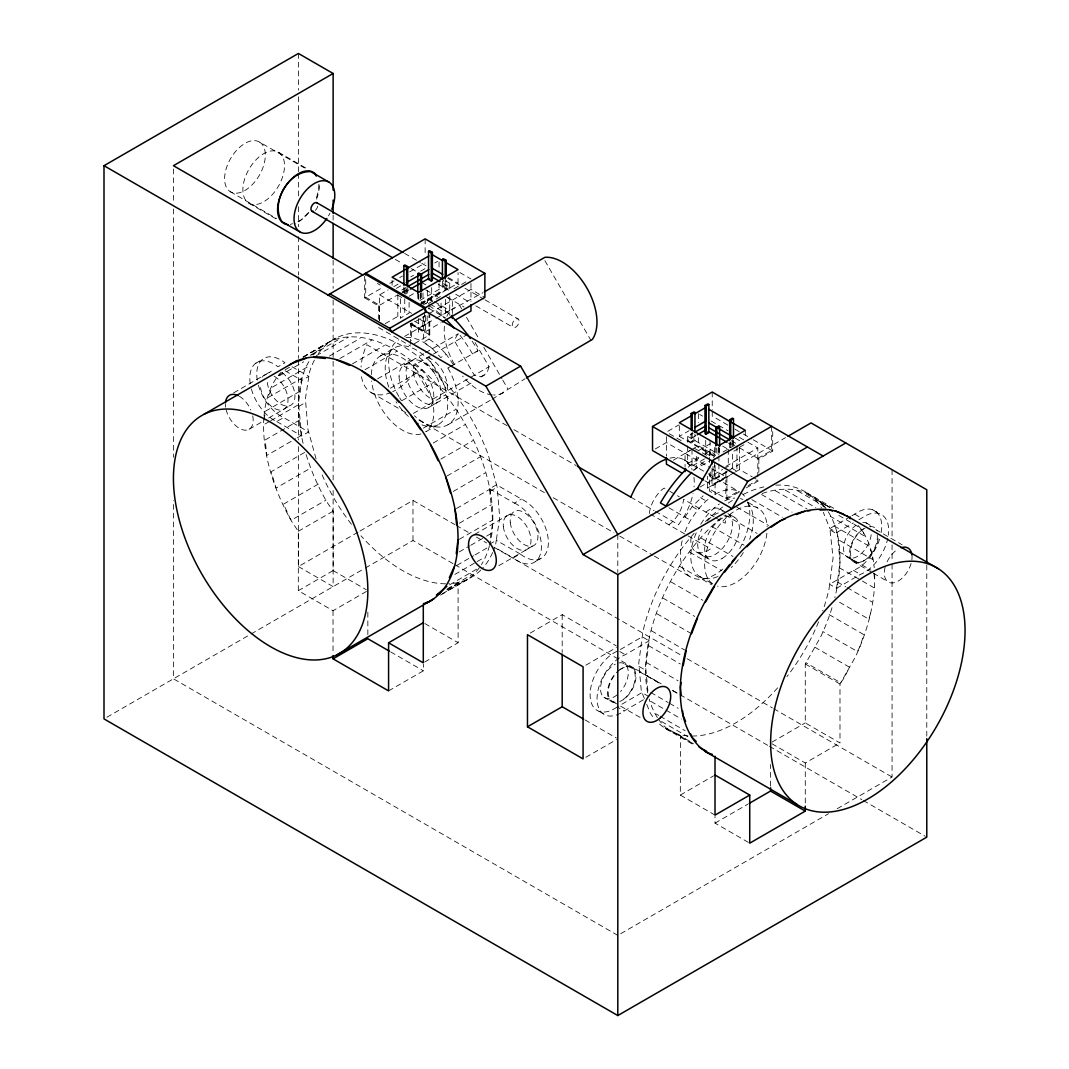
<?xml version="1.0" encoding="UTF-8"?>
<svg xmlns="http://www.w3.org/2000/svg" width="1069" height="1069" viewBox="0 0 1069 1069"><rect width="100%" height="100%" fill="white"/><g stroke="black" fill="none" stroke-linecap="round" stroke-linejoin="round"><path stroke-width="0.75" stroke-dasharray="5 3.75" d="M366.453 591.424L333.034 610.72L298.318 590.676L298.318 531.266L292.078 522.126A137.473 79.373 60 0 1 263.883 417.872M298.318 590.676L333.127 570.579L333.127 511.169L326.887 502.029A137.473 79.373 60 0 1 305.574 452.668M379.602 320.5L379.602 294.844L388.087 289.94M715.014 815.112L680.298 795.069L680.579 735.98L666.388 728.189A137.473 79.373 -60 0 1 658.277 718.929M713.01 466.351L713.01 485.46L726.893 477.442L726.893 499.089L707.625 487.972L707.625 476.32M748.34 842.372L715.014 823.13L715.014 816.489M758.843 472.324L758.843 459.002L772.713 450.984L772.713 430.232M770.562 786.089L770.562 764.522M874.629 574A137.473 79.373 -60 0 1 855.334 657.034L839.993 684.04L839.993 742.955L805.278 722.911L805.278 663.996L820.618 636.99A137.473 79.373 -60 0 0 832.123 607.352M318.883 184.229L318.856 189.333L315.849 199.956M649.431 513.561L649.698 510.982A24.547 14.178 -60 0 1 661.925 489.696L664.156 488.052L668.472 490.537M691.095 537.613L690.788 540.553A24.547 14.178 -60 0 0 708.212 550.441L710.471 548.798L650.821 514.363M468.235 333.982L413.275 365.718L413.583 373.843A24.547 14.178 60 0 0 430.406 398.323L432.664 399.272L489.054 366.72L474.516 341.546M489.054 366.72L487.063 372.84L478.605 378.72M616.813 707.224A34.368 19.843 -60 0 1 590.115 693.834A34.368 19.843 -60 0 1 618.336 650.727L642.188 636.817L649.137 640.825L645.703 667.243L648.095 693.3M850.55 516.554L829.851 528.5L833.085 557.844L829.638 584.302L836.573 588.311L840.02 561.88L837.481 534.193L836.8 532.509L829.851 528.5L823.317 512.358M264.163 419.97L265.446 411.191L300.255 391.094M291.997 366.761L308.834 376.382L301.899 380.39L298.451 402.853L301.685 435.952L308.634 431.943L283.459 417.498A34.368 19.843 60 0 1 258.324 384.974M490.324 537.894L492.782 521.872L489.562 488.774L496.497 484.765L521.672 499.21A34.368 19.843 60 0 1 548.357 543.44A34.368 19.843 60 0 1 520.135 553.942L513.187 557.951L496.35 548.317M870.66 613.165L868.776 619.125L838.39 601.593M414.678 372.359L413.048 374.751A49.094 28.342 -60 0 1 392.67 391.735M684.988 517.075L692.178 506.559L703.108 495.842M685.015 531.774A49.094 28.342 -60 0 1 690.534 520.282L697.723 509.766L706.101 500.92L712.515 496.243M308.206 212.798L300.883 220.014L297.944 221.617M492.087 399.285L524.986 378.8M851.94 515.752L855.026 513.882A34.368 19.843 -60 0 1 880.495 535.93M643.404 699.794L623.761 711.232A34.368 19.843 -60 0 1 597.063 697.843A34.368 19.843 -60 0 1 625.285 654.736L649.137 640.825M858.875 519.761L861.961 517.89A34.368 19.843 -60 0 1 888.352 535.128M668.806 524.745L671.051 523.102A24.547 14.178 -60 0 0 683.265 501.802L683.532 499.236L714.119 516.888M705.821 512.104L708.066 510.447A24.547 14.178 -60 0 1 723.138 511.69M879.573 539.19A34.368 19.843 -60 0 1 853.49 570.392L829.638 584.302L829.009 589.113A137.473 79.373 -60 0 1 822.716 610.933M836.573 588.311L860.438 574.4A34.368 19.843 -60 0 0 887.804 538.308M490.243 491.246L497.179 487.197L488.172 454.606A137.473 79.373 60 0 0 402.799 346.222A137.473 79.373 60 0 0 317.159 355.402M364.676 276.109L364.676 297.85L382.689 287.441M389.771 283.352L394.02 280.906M399.672 277.633L402.505 276.002M409.587 271.914L425.141 262.934M255.304 363.554L262.252 359.545M393.753 286.666L399.405 283.405M410.737 276.871L413.556 275.227M420.638 271.152L426.304 267.878M434.789 262.974L437.622 261.344M396.332 288.389L401.997 285.116M406.113 287.548L400.434 290.835L405.979 294.042M364.676 297.85L378.56 305.868L396.586 295.458M402.051 292.305L409.106 288.229M404.683 292.385L408.946 289.926M233.657 392.857L264.284 375.179M264.938 374.858L271.887 370.849A19.643 11.345 60 0 0 269.495 372.613M303.208 356.952L326.887 343.283M302.955 357.18L335.933 338.138M303.462 357.126L328.063 342.922M409.106 296.247L416.055 292.238M289.499 367.268L285.329 369.674L277.619 376.822L303.663 361.79M310.331 355.242L320.045 349.63M311.72 355.055L338.111 339.822M316.357 355.696L348.387 337.203M419.903 300.429L449.728 283.218L449.728 290.541M307.137 367.108L272.421 387.165L267.571 397.868L302.286 377.825M385.201 323.68L397.828 316.384L400.608 317.987M420.398 303.355L439.038 292.599L441.818 294.202M442.432 280.826L442.432 287.427L445.212 289.031L446.254 288.43L446.254 280.172M329.439 356.057L360.093 338.365M432.357 300.937A98.188 56.697 60 0 0 428.95 298.866L423.391 302.073A98.188 56.697 60 0 1 427.934 304.865M421.32 303.623L449.728 287.227L441.39 282.416M419.89 305.253L458.053 283.218L458.053 272.622M422.99 305.066L431.676 300.055L431.676 286.773M428.522 303.476L441.256 296.126M454.004 288.777L466.739 281.428M339.902 358.516L371.932 340.022M410.509 344.298L410.509 324.308L425.703 315.542M429.778 313.19L470.975 289.392L484.858 297.409M352.449 363.848L384.493 345.354M404.536 336.441L434.455 319.177M435.871 318.348L482.934 292.679M427.159 315.849L427.159 323.506L418.487 328.517L410.149 323.707M249.13 429.284L263.041 421.253M268.613 418.032L290.22 405.512M380.47 355.924L394.354 347.906M269.361 421.52L263.789 424.727L263.736 422.896M270.751 420.718L298.598 404.63M410.509 324.308L424.38 332.325L440.989 322.731M298.759 406.42L305.694 402.412M365.063 369.66L397.093 351.166M251.375 388.982A34.368 19.843 60 0 0 276.524 421.507L283.793 417.591M414.344 343.737L429.778 334.838L429.778 314.847M453.456 364.81L446.308 354.347L440.749 357.554L432.37 348.721L423.511 342.254L429.057 339.047L428.95 298.866M299.881 419.917L265.165 439.96L266.809 455.421L295.739 438.718M377.611 378.814L409.641 360.32M404.122 365.037L424.059 353.518M425.489 352.703L458.24 333.782M297.195 437.876L301.525 435.377M390.319 388.261L422.148 369.887M447.898 368.017L452.067 365.611M472.11 341.158A98.188 56.697 60 0 1 478.043 350.699L472.485 353.906A98.188 56.697 60 0 0 459.082 334.089M304.625 452.441L271.205 471.736L276.056 488.052L310.865 467.955M401.904 400.675L433.854 382.248M413.369 413.409L445.399 394.915M428.776 407.489L472.926 381.994M318.268 484.097L283.552 504.127L290.113 518.452L291.262 520.189L325.978 500.145M423.418 428.094L455.447 409.614M426.05 431.662L438.544 424.446M447.938 424.767L490.671 400.1M433.226 443.02L465.256 424.54M298.318 531.266L333.127 511.169M440.936 459.069L472.966 440.588M447.042 475.972L480.369 456.73M298.411 446.628L298.411 566.57L358.556 531.854M359.986 531.026L412.981 500.426L454.819 524.585M453.269 491.433L485.206 472.992M456.436 508.523L489.709 489.321M106.887 717.232L249.825 634.719M251.121 633.957L363.888 568.855M365.331 568.027L412.981 540.513L453.39 563.844M459.416 523.195L491.352 504.755M489.562 488.774L514.403 503.125L521.338 499.116M459.363 539.27L492.635 520.068M474.716 534.38L506.532 516.006M506.171 516.314L513.107 512.305M667.804 431.301L678.909 424.887M459.149 551.978L469.278 546.125M470.721 545.297L485.192 536.945M486.636 536.103L490.978 533.605M489.335 544.308L496.283 540.299L499.731 517.824L497.179 487.197M655.31 448.94L666.415 442.526L710.284 467.861M679.323 425.756L679.323 436.352L689.051 430.74M456.917 565.354L473.634 555.706M475.024 554.905L488.947 546.86M696.333 456.383L696.333 468.623L687.661 463.612L687.661 436.352L693.22 433.145M454.859 574.454L475.745 562.388M477.135 561.586L484.097 557.564M695.999 435.551L687.661 440.361L714.64 455.942M691.135 433.319L691.135 441.564L693.915 439.96L693.915 435.016M691.135 441.564L692.178 442.165L694.957 440.562L694.957 433.961M449.661 584.783L478.899 567.906M447.51 588.725L471.188 575.055M446.962 589.754L458.107 583.327L464.36 581.402A137.473 79.373 60 0 0 479.807 567.064M447.002 590.008L458.107 583.594M690.614 450.089L685.055 453.296L685.055 466.618M673.363 460.164L690.026 450.543M691.416 449.742L698.364 445.733L715.575 455.675M442.285 593.816L463.184 581.763M440.508 595.086L469.184 578.529M498.795 565.675L527.725 548.972M528.086 548.664L535.034 544.655M699.113 450.183L710.23 443.769M687.661 463.612L698.765 457.198M704.498 458.908L692.004 466.124L692.004 449.287M723.072 451.987L736.955 443.969L731.276 440.695M535.93 561.172L542.865 557.163M693.393 470.133L710.23 460.605M739.735 447.176L743.904 444.771M738.185 448.686L732.612 451.893L732.612 468.73M725.851 466.418L757.801 447.978L757.801 476.841M710.23 472.057L710.23 476.64L722.724 469.425M724.114 468.623L728.283 466.218L736.955 471.229L736.955 445.573M700.008 487.036L727.227 471.322M728.644 470.507L785.555 437.649M727.067 471.937L714.56 479.153L714.56 462.316M725.851 476.841L711.967 484.858L711.967 468.823M757.801 458.401L771.671 450.383L771.671 426.331M707.625 487.972L734.015 472.739M735.405 471.937L739.574 469.532L752.188 476.814M710.23 476.64L718.902 481.651L734.176 472.832M424.687 662.032L458.107 642.736L458.107 583.327M388.582 690.895L423.391 670.798L423.391 664.156M748.073 485.66L757.801 480.048M726.893 499.089L739.387 491.874M746.336 487.865L758.843 480.649L753.592 477.616M530.251 633.075L562.187 614.635L616.385 645.917M585.865 665.185L616.412 647.547M836.8 532.509L853.356 522.955M585.865 757.293L616.425 739.654M680.298 795.069L713.571 775.853M772.005 742.127L805.278 722.911M771.952 743.757L805.278 762.999L839.993 742.955M715.014 823.13L747.765 804.222M620.688 933.705L828.555 813.696M837.214 808.698L892.067 777.029L892.067 563.243M450.797 366.36L478.043 350.699M484.324 375.419L480.743 376.555L474.315 375.219L454.94 341.666L455.207 339.394A24.547 14.178 60 0 1 459.67 332.967M290.3 224.383L292.665 223.715M514.403 503.125L514.723 503.218A34.368 19.843 60 0 1 541.422 547.448A34.368 19.843 60 0 1 513.187 557.951M428.014 357.206C440.187 363.059 448.419 377.304 447.39 390.773L428.014 357.206L430.259 358.155M285.062 370.769L301.899 380.39M520.135 553.942L496.283 540.299L495.655 544.402A137.473 79.373 60 0 1 493.303 550.963M278.421 152.212A29.464 17.01 -60 0 1 269.081 197.845A29.464 17.01 -60 0 1 243.572 183.106A29.464 17.01 -60 0 1 278.421 152.212L305.908 168.074M259.7 142.177A28.796 16.623 -60 0 1 249.785 186.981A28.796 16.623 -60 0 1 225.425 171.588A28.796 16.623 -60 0 1 259.7 142.177L304.505 167.967M727.802 425.061L712.235 416.068L712.235 411.258M734.884 429.15L741.953 433.226M743.369 434.054L751.868 438.945M753.284 439.773L772.713 450.984M872.825 509.819L879.774 513.828M459.87 272.555L470.975 278.969M699.781 414.478L702.6 416.122M711.099 421.012L728.083 430.82M739.401 437.355L746.469 441.444M747.886 442.259L757.801 447.978M735.392 438.263L739.641 440.709M448.339 277.606L458.053 283.218M404.55 253.38L420.371 262.506M421.801 263.335L426.117 265.834M447.684 278.274L459.189 284.915M464.935 288.242L483.629 299.026M485.059 299.854L518.118 318.95A4.904 2.833 -60 0 1 516.568 326.553A4.904 2.833 -60 0 1 512.318 324.094A4.904 2.833 -60 0 1 518.118 318.95M854.692 514.162L861.641 518.171M729.499 442.058L737.984 446.962M739.401 447.777L758.843 459.002M728.443 443.06L734.122 446.348M865.957 522.808L872.905 526.817M445.559 280.813L449.728 283.218M875.765 529.569L902.142 544.802M806.707 492.742L835.383 509.298M819.188 501.161L830.292 507.575M816.516 499.704L830.987 508.056M806.213 494.025L829.357 507.387M722.724 446.174L726.973 448.633M797.781 490.952L826.952 507.788M446.254 288.43L443.475 286.826L443.475 280.225M395.33 259.393L402.519 263.535M411.151 268.519L416.897 271.847M438.464 284.287L448.526 290.1M455.715 294.256L470.093 302.554M475.839 305.868L513.214 327.448M822.889 506.238L825.789 507.909M838.804 515.418L857.605 526.282L863.191 532.001L864.928 536.291L830.212 516.247M785.274 490.07L815.834 507.708M421.774 282.51L425.943 284.915M447.363 297.409L464.04 307.03M687.661 436.352L718.902 454.392M704.992 453.871A98.188 56.697 -60 0 1 709.535 451.078L715.081 454.285A98.188 56.697 -60 0 0 710.551 457.078M775.266 490.644L807.202 509.085M425.769 289.833L438.277 297.048M679.323 436.352L717.486 458.387M834.127 525.921L868.843 545.965L872.197 554.223L872.678 559.501L837.962 539.457M705.714 453.189L714.386 458.2M669.247 433.747L681.982 441.096M694.716 448.445L707.451 455.808M434.455 301.658L449.728 310.478L441.043 315.489L441.043 300.175M761.542 494.519L792.089 512.158M430.112 304.157L445.385 312.976L445.385 296.14L452.334 300.162L452.334 313.484M711.7 468.676L726.893 477.442M248.97 203.23L277.9 219.933M428.549 308.273L445.399 317.8M684.093 459.87L706.876 473.019M708.306 473.848L739.641 491.94M377.397 283.445L380.283 285.116M397.374 294.991L403.427 298.478M751.868 499.637L782.414 517.276M839.098 551.764L870.914 570.138M848.893 557.965L855.841 561.973M852.568 561.225L872.01 572.449M873.4 573.251L887.283 581.269M748.287 502.524L758.015 508.136M704.885 480.783L713.01 485.46M379.602 294.844L411.552 313.284M420.224 319.497L427.159 323.506M853.49 570.392L860.438 574.4M725.851 471.229L725.851 498.488L738.345 491.272A49.094 28.342 -60 0 0 715.081 494.372L709.535 491.165L709.535 473.527M414.491 321.194L422.816 326.005L422.816 316.825M736.608 507.04L768.544 525.48M839.259 567.706L860.959 580.226M862.402 581.068L873.974 587.75M411.552 323.707L425.422 331.724L425.422 315.689M410.322 323.6L429.778 334.838M700.542 497.713L706.101 500.92M720.359 509.151L725.918 512.358M734.256 517.169L727.308 513.16A24.547 14.178 -60 0 1 727.682 540.994A24.547 14.178 -60 0 1 703.415 556.027A24.547 14.178 -60 0 1 701.986 528.861M725.143 514.991L757.079 533.431M837.401 582.017L845.726 586.828M847.116 587.629L872.117 602.061M669.902 491.366L679.39 496.831M715.508 517.69L725.196 523.289L725.504 520.336A24.547 14.178 -60 0 0 724.889 515.512M692.178 506.559L697.723 509.766M378.56 327.515L410.509 345.955M712.141 526.723L744.077 545.163M668.873 507.775L690.534 520.282M506.96 425.636L366.881 344.752L365.625 347.372A49.094 28.342 -60 0 0 361.068 367.055M513.948 429.671L576.164 465.59M630.723 497.085L654.028 510.541M655.457 511.37L678.534 524.692L684.093 516.554A49.094 28.342 -60 0 0 693.073 493.397M701.01 538.014L732.946 556.455M829.116 614.595L863.832 634.639L860.251 645.903L857.418 651.542L822.702 631.498M695.919 551.738L709.803 559.755M689.759 552.232L721.695 570.672M699.941 576.645L712.435 583.861M679.737 566.343L711.673 584.783M814.819 647.199L849.534 667.243L844.203 677.866L840.688 682.797L805.973 662.753M371.143 392.577L405.832 412.594M418.834 420.104L544.575 492.702M553.248 497.713L613.94 532.75M619.726 536.09L652.959 555.279M654.402 556.121L690.534 576.979M670.918 581.87L702.854 600.31M805.278 663.996L839.993 684.04M662.82 597.999L694.756 616.439M656.86 613.7L690.186 632.942M651.422 630.79L684.748 650.032M276.844 421.6L301.685 435.952M456.263 525.427L470.694 533.752M476.467 537.092L486.569 542.918M493.784 547.087L681.381 655.391M687.153 658.731L772.299 707.878M773.742 708.707L892.067 777.029M648.509 645.623L680.338 663.996M646.317 662.459L678.147 680.833M619.726 651.529L625.285 654.736M639.048 666.468L645.997 670.477M454.833 564.686L661.217 683.839M672.762 690.507L678.548 693.834M679.991 694.676L768.023 745.507M769.466 746.336L861.841 799.665M863.284 800.494L925.34 836.332M646.464 675.514L660.923 683.866M672.495 690.547L678.28 693.888M631.926 667.337L661.083 684.173M624.831 664.076L631.779 668.085M650.754 692.458L668.112 702.48M669.568 703.322L678.24 708.333M648.923 696.614L641.988 692.605L617.147 706.943L624.082 710.952M650.874 701.398L681.421 719.036M655.925 713.865L658.691 715.468M660.081 716.27L685.082 730.702M661.497 721.495L687.888 736.728M677.693 734.39L691.683 742.394M666.388 728.189L694.169 744.224M665.132 728.336L695.238 745.721M612.283 701.358L619.232 705.366M620.621 706.168L641.44 718.194M603.985 697.295L610.92 701.304M599.014 711.286L605.963 715.295M333.127 570.579L366.4 589.794M424.834 623.534L458.107 642.736M585.01 719.918L616.385 738.038M298.411 566.57L333.127 586.614L333.127 489.99M390.626 651.89L423.391 670.798M617.802 935.375L173.432 678.815L173.432 500.559M830.533 530.157L837.481 534.193M230.249 191.658L276.457 218.504M423.565 362.338L432.01 369.821L435.845 375.54M429.057 339.047L437.929 345.514L446.308 354.347M700.088 553.207L702.814 555.706M544.909 260.702L591.077 340.637M459.951 305.948L461.594 308.807M466.538 317.373L478.899 338.779M483.843 347.345L501.976 378.76M502.804 380.176L507.748 388.742M413.275 365.718L432.664 399.272M644.366 698.471L641.306 690.921L638.754 663.234L642.83 631.966A137.473 79.373 -60 0 1 694.182 533.257M646.732 704.324L650.299 713.117A137.473 79.373 -60 0 0 654.268 718.595M316.063 458.882L307.952 429.457L305.4 398.844L309.475 372.266A137.473 79.373 60 0 1 316.304 356.765M873.948 573.251L874.736 581.91M423.431 316.544L423.511 342.254M926.783 564.913L926.783 736.942M892.067 469.705L892.067 538.188M892.067 544.869L892.067 561.572M805.278 762.999L805.278 804.463M745.293 430.339L745.293 437.916M739.574 447.884L739.574 469.532M733.481 440.174L733.481 446.775M732.439 439.573L732.439 446.174L729.673 447.777L729.673 441.176M730.715 441.778L730.715 448.379M728.283 449.381L728.283 466.218M719.597 448.192L719.597 453.149M718.902 447.096L718.902 453.149M718.902 455.995L718.902 462.409M718.902 464.013L718.902 481.651M718.555 447.59L718.555 454.191M716.818 448.152L717.005 456.503M715.776 447.55L715.776 455.795M715.081 465.509L715.081 494.372M714.386 447.497L714.386 456.677M712.235 392.016L712.235 409.654M710.057 440.388L710.057 455.701M709.535 451.078L709.535 455.888M709.535 457.492L709.535 465.509M705.714 440.361L705.714 458M698.364 413.663L698.364 422.602M698.364 437.715L698.364 445.733M692.178 432.264L692.178 442.165M666.415 436.58L666.415 456.156M617.802 534.5L617.802 572.463M562.187 614.635L562.187 652.464M470.975 283.432L470.975 301.418M449.728 296.046L449.728 315.288M445.212 280.773L445.212 289.031M439.038 262.012L439.038 270.951M439.038 282.978L439.038 292.599M427.333 290.314L427.333 302.554M425.141 238.881L425.141 254.916M424.38 312.135L424.38 332.325M422.99 292.826L422.99 303.529M421.6 292.759L421.6 302.661M420.571 293.36L420.571 301.605M420.398 293.374L420.398 301.699M418.834 294.456L418.834 301.057M418.487 293.948L418.487 300.015M418.487 318.549L418.487 333.328M417.792 293.4L417.792 300.001M412.981 500.426L412.981 540.513M411.552 322.905L411.552 340.543M409.106 302.367L409.106 313.083L400.434 318.094L400.434 296.501M407.717 288.042L407.717 294.643M406.674 288.643L406.674 293.587M404.937 288.082L404.937 293.04M404.763 298.745L404.763 315.582M403.895 287.04L403.895 291.984M397.828 294.737L397.828 316.384M392.096 280.238L392.096 286.292M379.602 320.246L379.602 305.266L365.718 297.249L365.718 273.196M378.56 305.868L378.56 319.19M367.843 612.19L367.843 638.727M333.127 215.096L333.127 221.764M333.127 260.088L333.127 288.403M333.127 300.068L333.127 479.994M333.034 610.72L333.034 653.854M298.411 53.45L298.411 90.103M298.411 96.771L298.411 171.735M298.411 173.405L298.411 196.723M298.411 206.718L298.411 226.708M298.411 236.703L298.411 275.027M298.411 276.697L298.411 358.329M298.411 359.986L298.411 439.96M173.432 169.022L173.432 202.348M173.432 209.016L173.432 457.238M303.088 443.301A137.473 79.373 60 0 1 309.796 360.079M313.444 354.935A137.473 79.373 60 0 1 433.934 381.299A137.473 79.373 60 0 1 489.883 544.161M489.508 545.604A137.473 79.373 60 0 1 481.438 564.606M274.105 376.154A19.643 11.345 60 0 1 288.002 400.207A19.643 11.345 60 0 1 274.105 408.224A19.643 11.345 60 0 1 260.221 384.172M262.079 377.223A19.643 11.345 60 0 1 267.945 374.257M264.016 416.215A137.473 79.373 60 0 1 280.8 372.506M877.208 534.754A19.643 11.345 -60 0 1 864.273 560.544A19.643 11.345 -60 0 1 849.588 552.539A19.643 11.345 -60 0 1 865.088 528.139M911.924 554.798A19.643 11.345 -60 0 1 896.57 581.897A19.643 11.345 -60 0 1 885.292 566.557M887.056 561.88A19.643 11.345 -60 0 1 896.183 550.335M618.51 670.931A19.643 11.345 -60 0 1 635.975 675.648A19.643 11.345 -60 0 1 619.686 701.531M615.156 702.239A19.643 11.345 -60 0 1 615.156 674.472M252.725 415.881A19.643 11.345 60 0 1 242.904 429.845A19.643 11.345 60 0 1 225.893 408.692M225.626 407.169A19.643 11.345 60 0 1 225.425 404.269M239.309 396.252A19.643 11.345 60 0 1 250.854 410.042M762.13 493.504A137.473 79.373 -60 0 1 827.299 510.407M828.181 511.744A137.473 79.373 -60 0 1 834.795 597.771M657.395 717.606A137.473 79.373 -60 0 1 649.204 699.073M647.68 692.779A137.473 79.373 -60 0 1 723.94 515.432M858.166 525.507A137.473 79.373 -60 0 1 874.228 567.706M319.243 185.739A29.464 17.01 -60 0 1 316.451 199.382M308.821 212.584A29.464 17.01 -60 0 1 294.336 223.702M432.01 369.821A24.547 14.178 60 0 1 433.413 404.403A24.547 14.178 60 0 1 406.314 375.954A24.547 14.178 60 0 1 427.814 365.424M429.07 305.614A98.188 56.697 60 0 1 444.637 318.188M447.938 368.083A49.094 28.342 60 0 1 453.456 419.649A49.094 28.342 60 0 1 414.411 415.788M401.356 400.514A49.094 28.342 60 0 1 399.659 397.802M398.844 396.425A49.094 28.342 60 0 1 398.844 339.728M406.033 337.51A49.094 28.342 60 0 1 432.37 348.721M438.009 304.785A98.188 56.697 60 0 1 449.1 313.952M503.486 392.697A49.094 28.342 60 0 1 493.611 394.982M492.221 394.889A49.094 28.342 60 0 1 462.57 376.074M454.392 364.355A49.094 28.342 60 0 1 444.517 325.083M446.869 316.317A49.094 28.342 60 0 1 454.392 307.658M480.863 570.044A137.473 79.373 60 0 1 448.592 583.768M445.599 583.821A137.473 79.373 60 0 1 361.001 535.81M351.434 524.278A137.473 79.373 60 0 1 321.061 472.445M492.635 552.539A137.473 79.373 60 0 1 482.012 568.868M420.919 433.987A44.19 25.509 60 0 1 371.584 381.018M371.344 374.604A44.19 25.509 60 0 1 414.398 367.629A44.19 25.509 60 0 1 425.769 431.742M257.255 380.123A34.368 19.843 60 0 1 284.982 362.752L278.034 366.761A34.368 19.843 60 0 0 250.306 384.132M281.935 372.693A19.643 11.345 60 0 1 294.937 396.759A19.643 11.345 60 0 1 280.973 404.162A19.643 11.345 60 0 1 267.17 380.537M388.822 387.098A44.19 25.509 60 0 1 406.06 346.156A44.19 25.509 60 0 1 447.123 397.04A44.19 25.509 60 0 1 417.805 423.003M408.358 416.362A44.19 25.509 60 0 1 396.064 401.744M707.344 520.991A24.547 14.178 -60 0 1 719.504 512.519M688.289 467.18A98.188 56.697 -60 0 1 700.476 456.998M740.884 492.729A49.094 28.342 -60 0 1 747.164 500.599M747.712 501.922A49.094 28.342 -60 0 1 739.641 548.624M722.818 569.069A49.094 28.342 -60 0 1 689.318 576.191A49.094 28.342 -60 0 1 682.209 540.567M693.848 470.387A98.188 56.697 -60 0 1 706.021 460.204M669.969 458.133A49.094 28.342 -60 0 1 692.164 469.852M693.955 477.282A49.094 28.342 -60 0 1 694.035 486.956M391.16 392.417A49.094 28.342 -60 0 1 361.108 373.509M775.813 485.152A137.473 79.373 -60 0 1 821.54 507.949M818.587 621.851A137.473 79.373 -60 0 1 786.931 676.624M777.644 687.821A137.473 79.373 -60 0 1 689.478 735.953M687.888 735.86A137.473 79.373 -60 0 1 658.798 723.392M705.473 521.512A137.473 79.373 -60 0 1 722.804 506.88M728.163 503.125A137.473 79.373 -60 0 1 734.871 498.902M743.316 494.346A137.473 79.373 -60 0 1 763.907 486.889M712.702 583.955A44.19 25.509 -60 0 1 724.087 519.841A44.19 25.509 -60 0 1 767.128 526.817M766.901 533.217A44.19 25.509 -60 0 1 717.553 586.186M869.778 526.509A19.643 11.345 -60 0 1 877.235 530.932M878.13 538.656A19.643 11.345 -60 0 1 862.456 561.385A19.643 11.345 -60 0 1 850.617 550.134A19.643 11.345 -60 0 1 866.278 527.405M862.83 522.5A19.643 11.345 -60 0 1 870.286 526.923M871.182 534.647A19.643 11.345 -60 0 1 856.723 556.802A19.643 11.345 -60 0 1 843.548 548.985A19.643 11.345 -60 0 1 855.708 525.467M618.857 662.927A19.643 11.345 -60 0 1 628.265 671.613A19.643 11.345 -60 0 1 620.568 691.509M617.134 694.837A19.643 11.345 -60 0 1 600.551 689.759A19.643 11.345 -60 0 1 615.29 664.17M619.82 669.648A19.643 11.345 -60 0 1 635.24 676.303A19.643 11.345 -60 0 1 620.461 701.211M613.659 702.493A19.643 11.345 -60 0 1 607.726 689.465A19.643 11.345 -60 0 1 618.617 670.557M747.311 502.577A44.19 25.509 -60 0 1 749.65 539.297M743.289 552.553A44.19 25.509 -60 0 1 731.236 567.545M717.954 576.512A44.19 25.509 -60 0 1 696.894 531.48M700.77 524.211A44.19 25.509 -60 0 1 719.317 504.007M724.742 500.867A44.19 25.509 -60 0 1 734.737 498.087M740.389 498.582A44.19 25.509 -60 0 1 742.942 499.504M329.933 213.265A28.796 16.623 -60 0 1 328.477 215.898M317.76 206.103A4.904 2.833 -60 0 1 315.302 210.352M503.352 526.523A19.643 11.345 60 0 0 525.507 550.121A19.643 11.345 60 0 0 522.527 520.844A19.643 11.345 60 0 0 503.352 526.523M399.084 376.328A24.547 14.178 60 0 0 425.195 408.625A24.547 14.178 60 0 0 425.061 373.829A24.547 14.178 60 0 0 399.084 376.328M510.287 522.514A19.643 11.345 60 0 0 532.442 546.112A19.643 11.345 60 0 0 529.476 516.835A19.643 11.345 60 0 0 510.287 522.514M722.109 558.459A24.547 14.178 -60 0 0 737.022 519.708A24.547 14.178 -60 0 0 706.956 537.213A24.547 14.178 -60 0 0 722.109 558.459"/><path stroke-width="1.5" d="M805.278 806.133L805.278 811.104L770.562 791.06L770.562 787.746M454.138 566.958L449.287 577.674M681.033 682.503L680.418 687.287L681.18 695.558M683.225 665.666L686.138 650.834M456.263 553.648L457.92 540.099M691.576 633.743L697.536 618.042M630.723 497.085L634.986 488.212A49.094 28.342 -60 0 1 667.069 458.908M705.634 601.914L714.453 586.387M713.01 461.407L697.309 488.6L732.024 508.644L747.725 481.451L807.429 446.976M724.475 572.276L735.726 558.058M746.857 546.767L755.275 538.215L759.859 535.034M293.347 362.966L306.162 358.262M771.324 527.084L780.517 520.697L785.194 518.879M926.783 738.612L926.783 837.161L617.802 1015.55L104 718.902L104 165.695L298.411 53.45L333.127 73.494L333.127 190.108M333.127 73.494L173.432 165.695L362.925 275.094M284.18 222.993L299.681 231.746M327.956 294.991L425.141 238.881L484.858 273.357L484.858 297.409L442.406 321.916M403.895 285.383L403.895 265.58L404.937 264.978L407.717 266.582L407.717 286.385M428.549 251.349L429.591 250.747L432.37 252.351L432.37 280.412L431.328 281.013L428.549 279.41L428.549 251.349L431.328 252.952L432.37 252.351M403.895 265.58L406.674 267.183L407.717 266.582M428.843 255.985L392.096 277.205L418.487 292.438L458.053 269.588L445.559 262.373M417.792 293.4L417.792 273.597L418.834 272.996L421.6 274.599L421.6 291.102M442.432 279.169L442.432 259.366L443.475 258.765L446.254 260.368L446.254 276.871M406.233 282.67L428.843 269.615M417.792 273.597L420.571 275.201L421.6 274.599M442.432 259.366L445.212 260.97L446.254 260.368M407.53 286.733L428.829 274.439M410.376 289.098L428.829 278.448M428.549 279.41L429.591 278.809M204.019 414.291L297.222 360.48M329.96 293.841L389.664 328.317L484.858 273.357M484.364 291.85L544.896 257.335A49.094 28.342 60 0 1 586.801 287.908A49.094 28.342 60 0 1 592.32 339.474L526.429 377.958M455.207 320.152L470.975 311.039L470.975 304.625M104 165.695L485.887 386.176L520.603 366.132L617.802 534.5M703.469 479.968L652.531 450.543L652.531 426.491L712.235 392.016L823.13 456.049M691.135 430.019L691.135 413.503L693.915 411.899L694.957 412.5L694.957 432.317M705.019 405.485L707.798 403.882L708.841 404.483L708.841 432.544L706.061 434.148L705.019 433.546L705.019 405.485L706.061 406.086L708.841 404.483M691.135 413.503L692.178 414.104L694.957 412.5M691.83 415.507L679.323 422.723L718.902 445.573L745.293 430.339L708.547 409.133M694.609 413.903L705.714 407.489L705.714 421.119L694.609 427.533M694.609 432.344L705.714 425.93L705.714 430.74M697.376 434.749L705.714 429.938M715.776 445.893L715.776 427.734L718.555 426.13L719.597 426.731L719.597 446.548M729.673 439.533L729.673 419.716L732.439 418.113L733.481 418.714L733.481 438.531M715.776 427.734L716.818 428.335L719.597 426.731M729.673 419.716L730.715 420.317L733.481 418.714M446.869 586.4L436.379 595.152L440.548 592.747M433.934 598.64L427.52 602.582L423.391 603.638M337.256 654.696A137.473 79.373 60 0 0 298.625 443.167A137.473 79.373 60 0 0 176.024 505.624A137.473 79.373 60 0 0 337.256 654.696L431.903 600.056M333.034 655.511L333.034 658.825L367.843 638.727L389.21 651.061M333.034 658.825L388.582 690.895L388.582 642.79L423.391 622.692M771.671 426.331L711.967 460.806L711.967 464.013M485.887 386.176L583.086 554.544L698.565 487.865M787.973 436.246L811.05 422.923L926.783 489.749L926.783 563.243M583.086 554.544L617.802 574.587L845.766 442.967M527.471 726.786L583.086 758.896L583.086 666.789L527.471 634.679L527.471 726.786L562.187 706.743L583.58 719.09M805.278 811.104L749.73 843.174L749.73 795.069L715.014 815.112L715.014 756.197M749.195 803.394L770.562 791.06M796.258 514.563L805.572 510.942L809.981 510.688M426.424 602.462L429.538 601.5A137.473 79.373 60 0 0 428.161 440.375A137.473 79.373 60 0 0 289.378 365.063M313.578 357.3L325.27 358.462M819.99 510.113L828.702 509.606L832.497 510.995M337.123 360.119L349.67 365.451M712.408 754.433L706.796 752.389L699.073 746.95M362.284 371.264L374.831 380.417M285.664 223.889L281.882 221.617C270.016 202.616 288.657 170.278 311.159 171.641L314.941 173.913L316.33 176.104M706.783 751.347L701.104 748.233A137.473 79.373 -60 0 1 729.9 564.338M442.78 260.769L431.676 254.355L431.676 267.985L442.78 274.399M708.547 422.763L733.989 437.448M708.56 427.573L729.86 439.88M316.865 202.749L403.12 252.551M708.56 431.582L727.014 442.245M707.798 431.943L708.841 432.544M442.78 279.209L431.676 272.795L431.676 277.606M846.848 515.926L938.622 568.908A137.473 79.373 -60 0 1 890.143 783.083A137.473 79.373 -60 0 1 774.744 708.132A137.473 79.373 -60 0 1 938.622 568.908M431.676 276.804L440 281.615M835.143 510.728L848.358 516.795L850.283 518.759M311.948 211.248L392.457 257.736M652.531 426.491L747.725 481.451M365.718 273.196L425.422 307.672L425.422 310.879M364.676 273.798L424.38 308.273L426.384 311.734L391.668 331.778L389.664 328.317M425.128 311.012L520.603 366.132M682.182 473.286L666.415 464.173L666.415 457.759M666.214 506.238L660.442 502.898A98.188 56.697 -60 0 1 686.138 469.264M577.38 466.284L630.951 497.219M705.286 751.52L797.06 804.503M715.014 775.025L749.73 795.069M388.582 642.79L423.297 662.833L423.297 605.067M313.177 172.951L329.145 182.264M387.432 389.931L399.125 402.278M410.59 415.013L420.625 429.711M696.213 741.539L691.964 737.169L690.641 733.909M430.446 444.637L438.156 460.672M445.653 476.774L450.49 493.036M685.59 721.441L682.957 714.974L682.583 710.832M454.993 509.365L456.637 524.799M730.715 420.317L730.715 438.477M716.818 428.335L716.818 444.851M706.061 406.086L706.061 434.148M692.178 414.104L692.178 430.62M685.055 468.275L685.055 471.616M617.802 574.587L617.802 1015.55M562.187 654.108L562.187 706.743M452.334 315.141L452.334 318.468M445.212 260.97L445.212 279.129M431.328 252.952L431.328 281.013M420.571 275.201L420.571 291.703M406.674 267.183L406.674 285.343M333.127 200.103L333.127 213.439M333.127 223.434L333.127 258.417M901.007 547.716A19.643 11.345 -60 0 1 911.924 554.798M731.931 561.88A137.473 79.373 -60 0 1 804.61 511.276M807.656 510.594A137.473 79.373 -60 0 1 825.081 509.365M829.785 509.9A137.473 79.373 -60 0 1 844.697 514.817M225.465 402.906A19.643 11.345 60 0 1 238.093 395.61M288.002 224.61A29.464 17.01 -60 0 1 283.686 189.266A29.464 17.01 -60 0 1 316.451 175.329M445.706 319.217A98.188 56.697 60 0 1 454.098 328.076M451.265 316.01A98.188 56.697 60 0 1 470.307 338.526M665.987 506.105A98.188 56.697 -60 0 1 691.696 472.471M326.86 218.423A28.796 16.623 -60 0 1 294.71 224.33A28.796 16.623 -60 0 1 317.359 182.024A28.796 16.623 -60 0 1 331.804 209.19M313.511 211.395A4.904 2.833 -60 0 1 311.654 206.157A4.904 2.833 -60 0 1 317.413 203.257M468.569 545.871A19.643 11.345 60 0 0 490.324 570.285A19.643 11.345 60 0 0 488.346 541.462A19.643 11.345 60 0 0 468.569 545.871M660.415 717.807A19.643 11.345 -60 0 0 666.642 687.38A19.643 11.345 -60 0 0 643.404 707.985A19.643 11.345 -60 0 0 660.415 717.807"/></g></svg>
